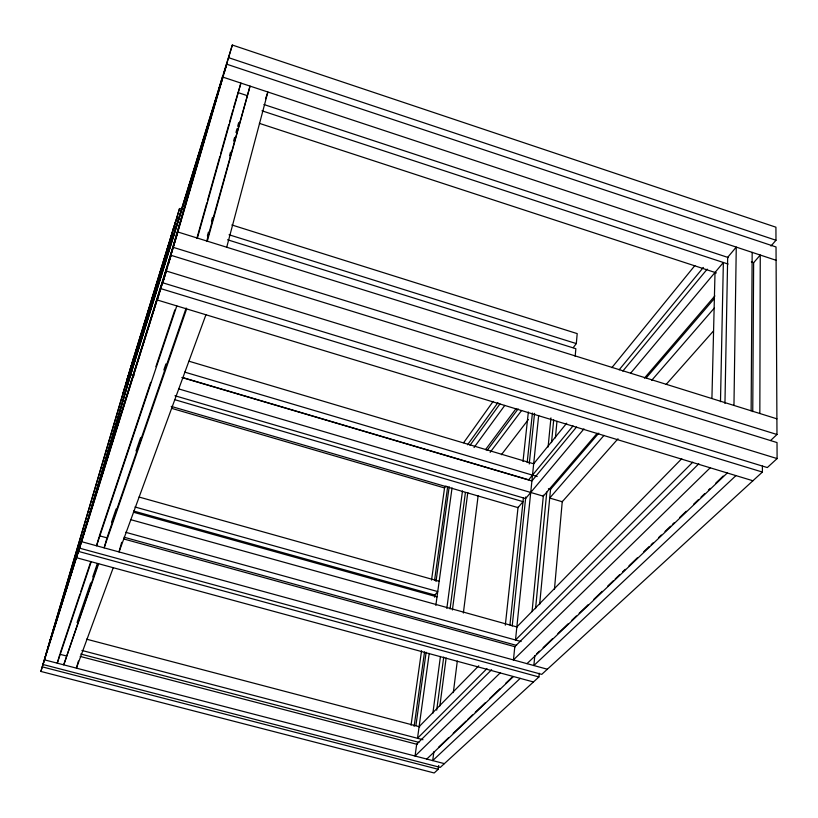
<?xml version="1.0" encoding="UTF-8"?>
<svg xmlns="http://www.w3.org/2000/svg" width="818" height="818" viewBox="0 0 818 818"><rect width="100%" height="100%" fill="white"/><g stroke="black" fill="none" stroke-linecap="round" stroke-linejoin="round"><path stroke-width="1.23" d="M759.84 413.509L760.259 255.042L753.634 262.701L752.754 411.618M170.553 256.331L168.242 264.234L171.044 255.318L777.018 442.569L777.1 458.581L767.315 467.559L162.772 282.803L166.218 270.983L79.561 548.162L541.741 674.369L762.396 472.058L762.407 466.076M751.129 410.789L752.171 252.373M733.961 405.442L736.261 247.097L727.672 257.343L724.952 403.417M720.484 401.689L723.357 262.496L630.647 373.172M711.926 398.213L715.014 272.455M554.461 589.154L562.273 501.352M575.177 356.3L575.852 348.713L227.547 239.776M573.254 347.63L576.312 343.591L577.201 333.611L231.842 224.96M81.452 541.506L82.485 538.224L43.068 664.523L440.278 767.396L538.919 676.956L539.266 673.234M534.808 655.545L533.868 665.535L735.944 475.606M539.635 604.553L550.586 488.775M555.402 437.875L556.966 421.342M535.555 608.694L546.772 492.058M551.516 442.61L553.714 419.798M532.048 611.659L543.408 495.156M548.101 447.027L550.943 417.906M538.663 415.493L515.504 639.993L692.795 462.17M509.941 624.942L523.418 497.968M527.181 462.528L532.426 413.039M512.201 626.036L525.78 496.894M529.236 463.98L534.563 413.335M505.319 625.156L518.07 507.16M522.999 461.485L528.346 412.006M453.325 692.601L457.313 661.016M463.366 613.019L478.172 495.534M45.43 656.292L40.9 671.445L434.194 772.969L438.203 769.288L438.693 765.515M436.7 710.177L443.714 657.038M450.053 608.96L465.401 492.548M433.877 751.732L432.712 760.607L520.217 678.367M439.859 705.985L446.137 657.989M452.415 609.983L467.784 492.508M432.865 713.286L440.432 656.445M446.832 608.439L462.477 490.964M429.215 653.398L417.507 738.286L486.955 668.623M435.841 605.392L452.047 487.917M414.133 726.343L424.542 651.936M434.603 580.054L447.671 486.741M415.912 725.586L426.127 652.273M435.994 581.496L449.194 486.7M434.583 597.171L434.879 595.064L437.753 591.578L134.98 506.986M411.035 725.188L421.546 650.739M431.536 580.074L444.552 487.957L446.004 485.953M226.719 247.23L267.885 92.015L265.513 98.773M207.404 235.881L208.416 232.189M211.484 221.105L212.506 217.414M229.51 155.86L230.523 152.168M233.59 141.085L234.613 137.393M235.973 132.475L236.985 128.774M237.67 126.32L238.692 122.618M206.617 241.494L250.042 86.105L207.302 241.177M121.677 542.293L119.019 551.935L205.931 314.756M196.821 238.447L206.821 202.884M207.506 200.43L219.919 156.289M220.604 153.835L228.876 124.408M229.572 121.964L233.018 109.704M233.703 107.25L240.921 83.088L197.383 238.079M78.416 661.046L76.422 668.132L113.232 567.712M186.156 308.008L106.974 537.866L104.142 547.855L186.647 308.897M99.09 536.894L96.544 545.78L176.79 305.912M98.14 563.49L63.743 664.85L98.651 563.745M161.903 284.48L157.373 300.022L752.908 480.759M164.193 276.658L217.046 95.471M218.938 89.009L222.598 76.442M170.747 255.431L221.893 80.031L134.019 363.366M162.772 282.803L171.044 255.318M135.716 357.589L221.801 79.775L168.886 261.382L173.355 247.384L226.739 64.213L776.026 246.975L776.977 434.501L770.576 440.534M139.029 346.341L232.332 45.031L775.924 227.199L775.985 240.257L770.985 246.013M80.399 544.665L76.555 557.733L533.448 681.967M169.152 242.977L81.902 539.87L46.902 651.598M170.625 237.966L173.488 228.212M172.025 233.733L83.937 533.367L166.882 268.038L85.297 528.428M85.491 528.428L81.585 541.68L547.344 669.226M87.454 521.731L175.175 223.396L177.608 224.152M179.551 208.508L173.344 229.337L179.551 208.508L181.985 209.275M126.821 380.237L131.299 365.309M40.9 671.445L134.07 356.321M132.23 362.292L175.88 220.451M128.17 375.861L46.084 653.868L47.178 650.371M128.61 374.634L172.414 232.159M122.741 394.082L124.52 388.294M125.44 385.329L168.6 245.185M169.827 241.228L172.24 233.375L174.674 234.132M232.332 45.031L223.784 73.753L226.739 64.213M217.097 96.064L130.665 374.787L134.111 375.799M219.06 89.745L222.966 77.137L776.088 260.288M49.479 642.365L50.951 637.651M51.718 635.218L88.16 518.714M89.203 515.36L172.23 249.909M174.101 243.928L177.843 231.985L776.895 418.826M48.395 646.343L83.855 533.234M44.939 658.03L45.685 655.658M60.246 653.05L79.96 594.021M80.767 591.619L90.818 561.506M150.645 382.364L99.407 535.78L106.974 537.866M155.89 366.668L174.847 309.889M91.207 561.721L57.27 663.163L59.847 654.257L66.299 655.934M77.097 622.539L90.706 582.907M92.771 576.905L97.311 563.694M111.545 522.252L116.115 508.96M136.033 450.943L140.604 437.65M163.856 369.971L165.931 363.928M463.653 442.712L493.172 401.352M467.569 444.787L497.917 402.64M470.043 445.268L499.962 403.898M474.041 447.528L504.788 405.391M485.483 449.695L515.943 408.785M487.047 450.503L518.142 408.867M490.156 452.334L521.608 410.503M501.373 454.747L528.367 419.552M566.721 423.172L533.673 463.806L188.989 361.219M611.854 367.66L694.871 265.564M572.999 425.922L528.663 479.808L182.741 377.558M619.144 369.818L703.357 267.445M576.547 427.016L531.904 480.964L181.852 377.497M622.815 371.116L707.222 269.122M583.96 428.908L525.606 498.581L174.96 395.748M597.181 433.295L543.316 496.168L178.672 388.908M644.41 378.151L714.86 295.932M598.807 433.131L550.534 489.379L548.408 488.745M646.251 377.865L714.513 298.345M604.011 435.38L549.706 498.05L562.242 501.741L617.999 438.785M651.629 380.421L714.288 308.1M666.149 384.419L713.46 330.993M419.113 726.66L478.755 665.811M516.843 626.946L681.752 458.704M491.638 669.727L416.679 744.247L415.053 756.026L500.166 672.917M698.817 463.765L514.808 646.69L513.438 659.942L710.208 467.794M438.468 747.355L448.581 737.713M453.182 733.337L466.045 721.077M467.886 719.319L472.477 714.942M475.238 712.314L485.35 702.682M489.941 698.296L500.054 688.664M505.575 683.408L512.007 677.273M536.659 653.786L539.43 651.148M543.121 647.631L552.355 638.827M557.896 633.551L568.05 623.868M571.741 620.351L576.363 615.954M579.134 613.316L588.367 604.512M593.909 599.236L602.212 591.312M607.754 586.036L613.295 580.76M615.146 578.991L619.758 574.594M622.529 571.956L625.3 569.318M628.991 565.8L637.304 557.876M643.766 551.721L649.308 546.434M651.159 544.676L652.999 542.917M658.541 537.641L661.312 535.003M665.003 531.485L670.545 526.199M672.396 524.44L674.236 522.682M679.778 517.405L686.241 511.24M693.633 504.205L698.245 499.808M701.016 497.16L704.707 493.643M708.398 490.125L710.249 488.366M715.791 483.09L723.173 476.045M426.761 759.063L513.459 676.527M526.986 663.654L727.274 472.978M42.331 666.875L438.203 769.288M80.747 654.022L418.847 742.355M80.144 656.414L417.446 744.441M44.53 659.86L444.379 763.634M86.534 639.175L419.695 726.813M81.923 650.463L422.978 739.717M78.538 551.424L538.919 676.956M123.661 538.95L515.268 646.813M125.624 532.283L521.117 641.547M124.05 537.221L516.608 645.433M133.559 511.015L434.879 595.064M133.477 512.242L437.016 596.864M130.665 519.645L517.058 627.007M139.091 497.047L439.174 581.271M171.668 408.356L444.471 487.937M127.25 379.44L129.694 380.155M174.909 399.726L523.019 501.659L518.019 507.63L171.218 406.393M184.684 372.098L537.211 476.536M160.931 288.672L762.396 472.058M166.453 271.065L777.1 458.581M173.355 247.384L776.977 434.501M176.657 218.345L179.101 219.112M229.05 234.766L576.312 343.591M259.378 123.365L716.435 272.915M237.844 92.536L246.893 95.522M751.333 261.944L753.634 262.701M263.928 104.53L728.357 257.578M261.964 110.808L728.092 264.05M228.641 57.689L775.985 240.257"/></g></svg>
